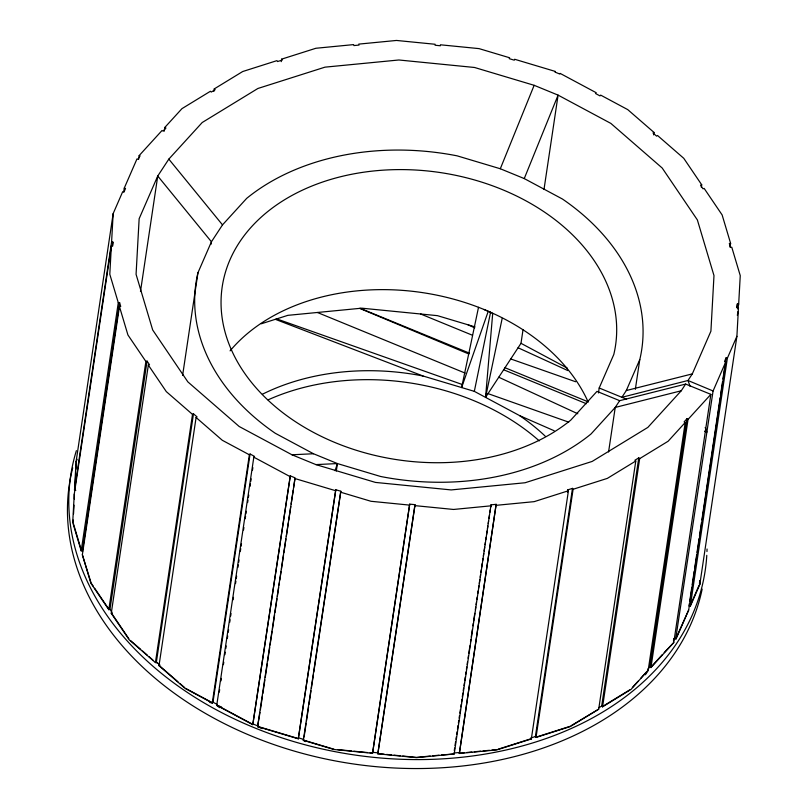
<?xml version="1.0" encoding="UTF-8"?>
<svg xmlns="http://www.w3.org/2000/svg" width="809" height="809" viewBox="0 0 809 809"><rect width="100%" height="100%" fill="white"/><g stroke="black" fill="none" stroke-linecap="round" stroke-linejoin="round"><path stroke-width="1.21" d="M673.523 641.153L673.634 638.635M75.813 490.305L74.499 490.173L111.591 241.992L112.906 242.124L112.694 245.997L111.369 245.865L74.276 494.056L72.709 522.452L81.193 550.868L82.478 550.747L119.57 302.566L118.286 302.687L81.193 550.868M138.632 159.292L139.188 155.55L140.068 155.915L137.854 159.292L136.974 158.928L124.273 188.093L125.526 188.477L123.959 192.077L122.695 191.703L113.159 213.596L76.066 461.777L74.499 490.173M73.063 522.452L73.194 519.985M73.538 513.816L74.013 505.18M74.357 499.022L74.276 494.056M75.186 484.045L75.662 475.409M76.006 469.24L76.41 461.848M111.369 245.865L109.802 274.271L118.286 302.687M111.591 241.992L113.159 213.596M209.804 702.485L212.271 702.97L249.364 454.789L250.072 454.011L254.532 456.407L253.824 457.176L216.731 705.357L252.782 724.672L290.289 475.874L295.073 477.836L257.575 726.644L298.299 738.819L335.786 489.738L340.822 491.245L303.335 740.326L333.915 749.478L372.555 753.3L409.698 504.149L414.977 504.664L414.916 505.635L377.823 753.816L416.473 757.639L454.203 753.988L491.002 504.836L496.15 504.331L459.35 753.482L497.08 749.832L531.331 738.941L568.424 490.76L567.817 489.849L572.489 488.373L573.096 489.273L536.003 737.454L570.254 726.563L598.69 709.19L635.783 461.009L634.893 460.23L638.776 457.864L639.666 458.632L602.574 706.823L601.684 706.045L638.776 457.864M377.823 753.816L414.977 504.664M372.555 753.3L409.698 504.149M699.461 584.422L699.664 580.72M689.379 603.514L689.005 606.012L690.269 606.386L699.805 584.492L700.007 580.791M281.259 61.646L281.623 59.148L315.884 48.267L353.614 44.606L353.907 45.577L359.044 45.071L358.761 44.111L396.491 40.45L435.141 44.273L435.08 45.243L440.359 45.759L440.409 44.798L479.049 48.621L509.619 57.763L509.235 58.663L514.271 60.169L514.655 59.269L555.389 71.455L554.984 72.072L559.767 74.034L560.172 73.417L596.233 92.732L595.525 93.51L599.985 95.897L600.683 95.118L627.744 109.62L653.965 132.403L652.994 133L656.564 136.104L657.535 135.507L683.757 158.301L701.716 184.806L700.543 185.17L703.001 188.79L704.164 188.416L722.124 214.921L730.608 243.347L729.324 243.469L730.476 247.342L731.771 247.22L740.255 275.636L738.678 304.042L737.363 303.911L737.151 307.784L738.465 307.916L736.898 336.311L699.805 584.492M523.039 329.647L520.996 343.309L485.562 397.371L492.681 313.69M112.35 245.865L112.906 242.124M123.706 191.834L124.273 188.093M108.8 609.673L145.893 361.492L147.056 361.117L109.963 609.298L108.8 609.673L90.841 583.168L82.356 554.752L119.449 306.56L120.733 306.439L119.57 302.566M164.267 131.169L164.824 127.428L181.954 108.649L210.391 91.275L211.28 92.054L215.164 89.678L214.264 88.899L242.7 71.526L276.951 60.635L277.568 61.545L282.24 60.058L281.623 59.148M140.483 291.493L157.745 176.018L168.818 159.13L202.21 122.513L257.899 88.474L324.975 67.157L398.867 59.987L474.549 67.481L534.152 85.309L558.089 95.128L610.856 123.403L662.197 168.019L697.368 219.927L713.983 275.586L710.909 331.194L692.312 373.889L687.984 380.493L621.878 397.3L626.308 390.545L639.777 359.621A225.347 164.54 8.5 0 0 562.467 199.044L524.252 178.577L500.306 168.757L457.136 155.844A225.347 164.54 8.5 0 0 246.694 198.357L222.505 224.882L211.432 241.78L197.962 272.704L182.612 375.406M250.072 454.011L212.979 702.192L212.271 702.97L185.21 688.469L158.999 665.686L196.091 417.505L197.062 416.908L193.482 413.803L156.39 661.984L155.419 662.581L129.207 639.798L111.248 613.293L148.34 365.112L149.513 364.738L147.056 361.117M213.9 91.397L214.264 88.899M211.058 244.257L211.432 241.78L157.745 176.018L139.148 218.713L136.074 274.322L152.689 329.981L187.86 381.888L239.201 426.515L291.958 454.779L315.904 464.599L375.507 482.427L451.179 489.92L525.081 482.751L592.158 461.433L647.847 427.405L681.239 390.777L685.638 384.073L710.868 394.357L673.776 642.538L650.952 667.567L649.839 666.97L686.932 418.789L688.044 419.386L650.952 667.567M155.419 662.581L192.512 414.4L193.482 413.803M219.3 692.11L219.674 689.622M220.978 680.885L221.353 678.397M223.405 664.674L223.78 662.187M224.892 654.703L225.266 652.206M225.822 648.464L226.196 645.966M227.319 638.483L227.693 635.995M228.249 632.254L228.623 629.756M229.736 622.273L230.11 619.775M230.676 616.033L231.04 613.546M233.093 599.823L233.467 597.335M235.52 583.613L235.894 581.115M236.268 578.627L236.632 576.129M237.937 567.402L238.311 564.904M238.685 562.407L239.06 559.919M240.364 551.182L240.738 548.694M241.112 546.196L241.487 543.699M243.529 529.986L243.903 527.488M245.208 518.761L245.582 516.263M245.956 513.776L246.33 511.278M247.635 502.551L248.009 500.053M248.383 497.555L248.757 495.068M250.062 486.33L250.426 483.843M250.8 481.345L251.174 478.847M252.479 470.12L252.853 467.632M252.782 724.672L290.289 475.874M262.187 728.596L257.575 726.644L260.033 712.294M260.407 709.806L262.46 696.084M262.824 693.596L264.877 679.873M265.251 677.376L267.304 663.663M267.678 661.165L269.721 647.443M270.095 644.955L272.148 631.232M272.522 628.745L274.575 615.022M274.939 612.524L276.991 598.812M277.366 596.314L278.67 587.587M279.044 585.089L279.418 582.591M279.793 580.104L281.097 571.376M281.471 568.879L283.514 555.156M283.888 552.668L285.941 538.946M286.315 536.448L288.368 522.735M288.732 520.238L290.785 506.515M291.159 504.027L293.212 490.305M293.586 487.817L294.891 479.08M336.322 471L337.434 463.567L313.488 453.748L275.272 433.27A225.347 164.54 8.5 0 1 197.962 272.704M298.299 738.819L335.786 489.738M304.103 736.928L306.156 723.216M306.53 720.718L308.583 707.005M308.947 704.508L311 690.785M311.374 688.297L313.427 674.575M313.801 672.077L340.822 491.245M454.284 750.519L454.658 748.022M455.032 745.534L455.588 741.792M455.963 739.295L456.337 736.807M456.711 734.309L457.085 731.811M457.459 729.324L458.015 725.582M458.39 723.084L458.764 720.586M459.128 718.099L459.502 715.601M459.876 713.103L460.432 709.362M460.806 706.874L461.181 704.376M461.555 701.878L461.929 699.391M462.303 696.893L462.859 693.151M463.233 690.653L463.608 688.166M463.982 685.668L464.356 683.17M464.72 680.682L465.286 676.941M465.66 674.443L466.024 671.945M466.399 669.458L466.773 666.96M467.147 664.472L467.521 661.974M468.077 658.233L468.451 655.735M468.826 653.247L469.948 645.764M470.504 642.022L470.878 639.525M471.253 637.027L472.365 629.544M472.921 625.802L473.295 623.314M473.669 620.816L474.792 613.333M475.348 609.592L475.722 607.094M476.096 604.606L476.471 602.108M476.845 599.621L477.209 597.123M477.775 593.381L478.149 590.883M478.513 588.396L478.888 585.898M479.262 583.4L479.818 579.659M480.192 577.171L480.566 574.673M480.94 572.175L481.315 569.688M481.689 567.19L482.245 563.448M482.619 560.95L482.993 558.463M483.367 555.965L483.742 553.467M484.106 550.98L484.672 547.238M485.046 544.74L485.41 542.242M485.784 539.755L486.158 537.257M486.533 534.769L487.089 531.028M487.463 528.53L487.837 526.032M488.211 523.544L488.585 521.047M488.96 518.549L489.516 514.807M489.89 512.319L490.264 509.822M490.638 507.324L491.002 504.836M459.35 753.482L496.15 504.331M543.992 189.488L558.089 95.128L524.252 178.577M567.443 492.347L567.817 489.849M536.003 737.454L535.396 736.554L572.489 488.373M598.458 392.941L599.196 387.996L613.788 354.514A198.842 145.185 8.5 0 0 383.931 170.112A198.842 145.185 8.5 0 0 247.847 377.712A198.842 145.185 8.5 0 0 570.79 420.104L596.981 391.374L619.664 400.677L685.638 384.073M653.591 134.901L653.965 132.403M608.57 451.988L615.234 407.433L619.664 400.677M635.338 389.321L639.777 359.621M701.342 187.294L701.716 184.806M686.932 418.789L684.111 421.883L685.223 422.48L648.13 670.661L645.4 674.767M730.052 247.089L730.608 243.347M675.677 639.029L713.083 390.98L725.784 361.815L724.53 361.431L726.098 357.831L727.362 358.205L690.269 606.386M689.753 601.026L691.806 587.304M692.18 584.806L694.223 571.093M694.597 568.596L696.65 554.883M697.024 552.385L699.067 538.663M699.441 536.175L701.494 522.452M701.868 519.954L720.131 397.735M720.506 395.247L722.558 381.524M722.933 379.027L724.985 365.314M725.349 362.816L726.098 357.831M675.99 639.161L688.692 609.996L725.784 361.815M736.807 307.653L737.363 303.911M737.939 309.028L738.678 304.042M737.353 315.399L737.909 311.657M554.185 430.752L519.702 415.664L474.327 391.354L490.567 312.254M478.513 307.319L461.626 387.551L474.327 391.354M485.562 397.371L502.187 318.372M335.057 470.707L337.434 463.567L380.604 476.481A225.347 164.54 8.5 0 0 591.045 433.958L615.234 407.433L681.239 390.777M488.161 311.526L461.626 387.551L423.056 376.013L275.333 319.322L261.287 323.792M500.306 168.757L534.152 85.309M298.693 737.919L303.729 739.426L303.335 740.326L305.428 741.62M77.148 459.31L76.066 461.777M727.362 358.205L736.898 336.311M676.162 637.917L688.692 609.996M689.935 606.285L698.966 585.574M139.188 155.55L162.002 130.522L163.125 131.119L165.946 128.024L164.824 127.428M685.223 422.48L668.103 441.259L639.666 458.632M688.044 419.386L710.868 394.357M647.726 669.286L649.839 666.97M632.375 687.468L638.068 681.218M640.516 678.539L646.219 672.289M650.669 667.405L662.48 654.451M664.169 652.6L673.776 642.538M217.287 704.75L216.731 705.357L219.654 707.683M158.999 665.686L159.97 665.089L157.988 663.37M635.783 461.009L607.347 478.382L573.096 489.273M598.65 707.895L601.684 706.045M571.114 725.693L598.69 709.19M602.341 706.611L629.695 689.895M602.574 706.823L631.01 689.44L647.847 670.499M111.248 613.293L112.421 612.919M275.333 319.322L287.883 315.338L361.775 308.178L437.457 315.662L474.964 326.876M568.424 490.76L534.173 501.651L496.443 505.301M535.396 736.554L530.724 738.041L531.331 738.941M498.142 749.205L531.179 738.708M535.851 737.221L570.062 726.34M626.308 390.545L692.312 373.889M82.356 554.752L91.164 583.097L93.237 586.151M491.296 505.797L453.566 509.458L414.916 505.635M453.91 753.017L459.057 752.512M430.257 756.041L416.443 757.386L402.74 756.031M432.775 755.798L439.054 755.191M441.562 754.949L454.203 753.988M459.269 753.23L464.295 752.744M466.813 752.501L471.839 752.016M474.347 751.773L480.637 751.156M483.145 750.914L489.425 750.307M491.943 750.064L496.969 749.579M291.958 454.779L313.488 453.748M315.904 464.599L337.434 463.567M409.647 505.109L371.007 501.287L340.427 492.145M372.605 752.33L377.874 752.845M337.707 749.589L351.399 750.944M353.897 751.197L367.589 752.552M370.077 752.795L372.565 753.037M377.843 753.563L384.063 754.18M386.56 754.423L391.536 754.918M394.023 755.161L400.253 755.778M303.446 740.093L333.975 749.225M294.668 478.463L335.391 490.638M257.717 726.411L298.41 738.587M510.752 358.953L575.624 381.747M276.708 318.888L462.172 384.477M488.019 393.619L568.697 422.146M155.682 662.419L157.775 663.188L156.39 661.984M420.629 313.993L472.496 335.27M599.196 387.996L626.54 399.211M704.588 431.237L706.924 432.188L705.195 427.486M360.217 308.32L469.442 353.139M504.998 367.721L587.496 401.567M503.653 369.774L586.353 403.711M317.381 312.476L465.185 373.111M221.575 707.066L216.913 705.155L252.934 724.449M253.197 724.055L257.98 726.017M713.083 390.98L687.984 380.493L690.128 386.368M359.651 308.381L468.826 353.998M483.994 309.473L492.054 313.022M467.996 324.793L474.671 327.857M518.084 347.769L567.797 370.562M498.769 377.237L577.818 413.773M520.996 343.309L567.17 368.044M249.364 454.789L222.303 440.288L196.091 417.505M253.824 457.176L289.875 476.491M212.979 702.192L217.439 704.588M185.443 688.287L212.464 702.768M192.512 414.4L166.3 391.617L148.34 365.112M130.431 640.475L140.715 649.415M142.586 651.043L147.258 655.108M149.129 656.736L152.871 659.982M159.252 665.534L177.96 681.785M179.831 683.413L184.503 687.478M168.818 159.13L222.505 224.882M145.893 361.492L127.933 334.987L119.449 306.56M109.963 609.298L111.794 611.998M94.613 588.194L109.104 609.571M111.551 613.192L128.803 638.645M82.478 550.747L82.66 551.354M73.407 523.635L81.183 549.655M230.08 350.853A198.842 145.185 8.5 0 1 420.741 292.362A198.842 145.185 8.5 0 1 588.224 402.134M262.44 394.216A206.791 150.99 8.5 0 1 423.056 376.013M519.702 415.664A206.791 150.99 8.5 0 1 545.165 436.102M268.092 399.858A206.791 150.99 8.5 0 1 539.269 440.885M702.151 589.114A320.789 234.226 8.5 0 1 333.824 760.642A320.789 234.226 8.5 0 1 72.709 467.865M706.783 555.318A320.789 234.226 8.5 0 1 346.303 753.685A320.789 234.226 8.5 0 1 76.37 450.653M707.046 549.008A320.789 234.226 8.5 0 1 706.965 551.536"/></g></svg>
